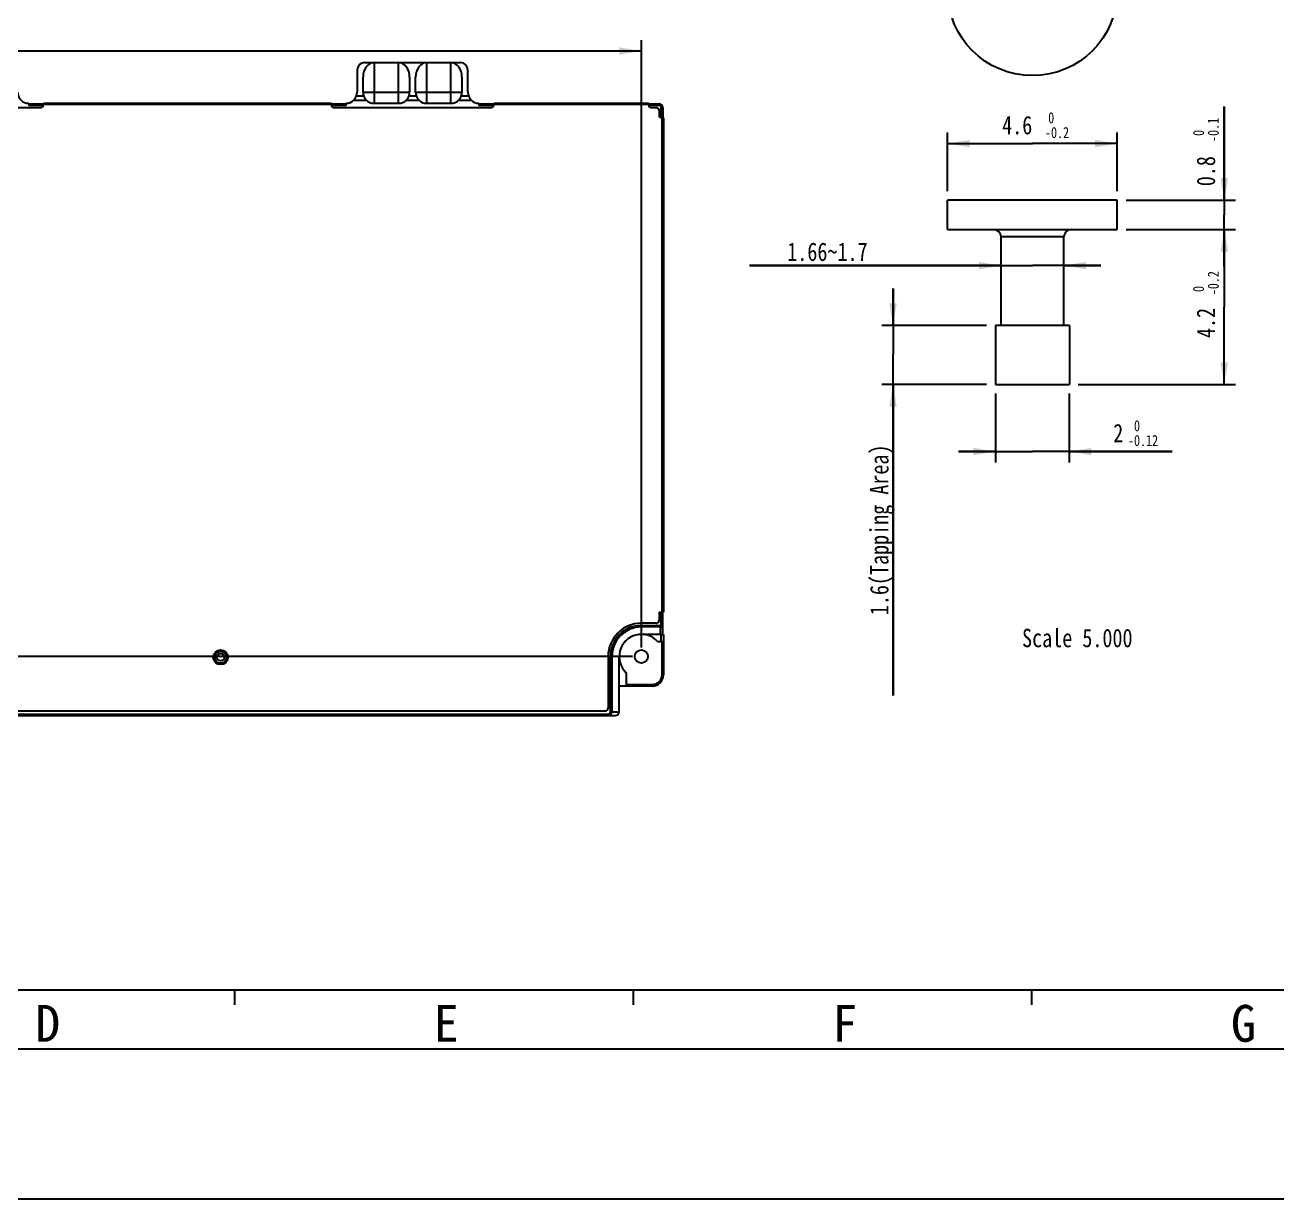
# Model space of a CAD drawing. Header units: millimetres. Extents: x 0 to 594, y 0 to 420.
# Drawn here: x 214.1 to 383.7, y 0 to 159.1 of the extents above; entities that cross this region are included whole.
import ezdxf
from ezdxf.enums import TextEntityAlignment as Align

# ---------------------------------------------------------------- set-up
doc = ezdxf.new("R2010")
doc.units = ezdxf.units.MM
doc.header["$LTSCALE"] = 32.67
doc.layers.get('0').update_dxf_attribs({"linetype": 'CONTINUOUS'})
doc.styles.get("Standard").update_dxf_attribs({"font": 'txt', "width": 0.8})
doc.styles.add('TEXTSTYLE_2', font='txt')
doc.dimstyles.new('DIMSTYLE_1', dxfattribs={"dimtxt": 2.5, "dimasz": 3, "dimexe": 1.5, "dimexo": 1.2, "dimtad": 1, "dimdsep": 46, "dimtxsty": 'STANDARD', "dimblk": '_FILLED', "dimblk1": '_FILLED', "dimblk2": '_FILLED', "dimcen": 0.09, "dimazin": 2, "dimtp": 0.01, "dimtm": 0.01, "dimtfac": 1, "dimtofl": 0, "dimtmove": 0, "dimatfit": 3, "dimldrblk": '_FILLED', "dimfxl": 1, "dimtolj": 1, "dimarcsym": 0})
doc.dimstyles.new('DIMSTYLE_10', dxfattribs={"dimtxt": 2.5, "dimasz": 3, "dimexe": 1.5, "dimexo": 1.2, "dimtad": 1, "dimlfac": 0.2, "dimdsep": 46, "dimtxsty": 'STANDARD', "dimblk": '_FILLED', "dimblk1": '_FILLED', "dimblk2": '_FILLED', "dimcen": 0.09, "dimazin": 2, "dimtp": 0.01, "dimtm": 0.01, "dimtfac": 1, "dimtofl": 0, "dimtmove": 0, "dimatfit": 3, "dimldrblk": '_FILLED', "dimfxl": 1, "dimtolj": 1, "dimarcsym": 0})
doc.dimstyles.new('DIMSTYLE_11', dxfattribs={"dimtxt": 2.5, "dimasz": 3, "dimexe": 1.5, "dimexo": 1.2, "dimtad": 1, "dimlfac": 0.2, "dimdsep": 46, "dimtxsty": 'STANDARD', "dimblk": '_FILLED', "dimblk1": '_FILLED', "dimblk2": '_FILLED', "dimcen": 0.09, "dimazin": 2, "dimtol": 1, "dimtm": 0.12, "dimtfac": 0.6, "dimtofl": 0, "dimtmove": 0, "dimatfit": 3, "dimldrblk": '_FILLED', "dimfxl": 1, "dimtolj": 1, "dimarcsym": 0})
doc.dimstyles.new('DIMSTYLE_12', dxfattribs={"dimtxt": 2.5, "dimasz": 3, "dimexe": 1.5, "dimexo": 1.2, "dimtad": 1, "dimlfac": 0.2, "dimdsep": 46, "dimtxsty": 'STANDARD', "dimblk": '_FILLED', "dimblk1": '_FILLED', "dimblk2": '_FILLED', "dimcen": 0.09, "dimazin": 2, "dimtol": 1, "dimtm": 0.1, "dimtfac": 0.6, "dimtofl": 0, "dimtmove": 0, "dimatfit": 3, "dimldrblk": '_FILLED', "dimfxl": 1, "dimtolj": 1, "dimarcsym": 0})
doc.dimstyles.new('DIMSTYLE_7', dxfattribs={"dimtxt": 2.5, "dimasz": 3, "dimexe": 1.5, "dimexo": 1.2, "dimtad": 1, "dimdsep": 46, "dimtxsty": 'STANDARD', "dimblk": '_FILLED', "dimblk1": '_FILLED', "dimblk2": '_FILLED', "dimcen": 0.09, "dimazin": 2, "dimtol": 1, "dimtp": 0.25, "dimtm": 0.25, "dimtfac": 1, "dimtofl": 0, "dimtmove": 0, "dimatfit": 3, "dimldrblk": '_FILLED', "dimfxl": 1, "dimtolj": 1, "dimarcsym": 0})
doc.dimstyles.new('DIMSTYLE_9', dxfattribs={"dimtxt": 2.5, "dimasz": 3, "dimexe": 1.5, "dimexo": 1.2, "dimtad": 1, "dimlfac": 0.2, "dimdsep": 46, "dimtxsty": 'STANDARD', "dimblk": '_FILLED', "dimblk1": '_FILLED', "dimblk2": '_FILLED', "dimcen": 0.09, "dimazin": 2, "dimtol": 1, "dimtm": 0.2, "dimtfac": 0.6, "dimtofl": 0, "dimtmove": 0, "dimatfit": 3, "dimldrblk": '_FILLED', "dimfxl": 1, "dimtolj": 1, "dimarcsym": 0})

# ---------------------------------------------------------------- blocks, each defined once
blk = doc.blocks.new('_FILLED')
at = {"color": 0, "linetype": 'BYBLOCK'}
blk.add_solid([(0, 0), (-1, 0.167), (-1, -0.167)], dxfattribs=at)
blk = doc.blocks.new('*D41')
at = {"color": 7, "linetype": 'CONTINUOUS'}
for p, q in [((63.55, 74.74), (63.55, 157.11)), ((297.55, 74.74), (297.55, 157.11)), ((63.55, 155.61), (180.55, 155.61)), ((297.55, 155.61), (180.55, 155.61))]:
    blk.add_line(p, q, dxfattribs=at)
at = {"color": 7, "linetype": 'CONTINUOUS', "xscale": 3, "yscale": 3, "zscale": 3, "rotation": 180}
blk.add_blockref('_FILLED', (63.55, 155.61), dxfattribs=at)
at = {"color": 7, "linetype": 'CONTINUOUS', "xscale": 3, "yscale": 3, "zscale": 3}
blk.add_blockref('_FILLED', (297.55, 155.61), dxfattribs=at)
at = {"color": 7, "linetype": 'CONTINUOUS', "width": 0.8}
for s, p in [('234', (175.61, 156.24)), ('0.25', (184.49, 156.24))]:
    blk.add_text(s, height=2.5, dxfattribs=at).set_placement(p, align=Align.CENTER)
blk = doc.blocks.new('*D43')
at = {"color": 7, "linetype": 'CONTINUOUS'}
for p, q in [((202.88, 73.54), (202.88, 86.88)), ((202.88, 86.88), (202.88, 67.89)), ((296.35, 73.54), (201.38, 73.54)), ((202.88, 57.24), (202.88, 67.89)), ((186.75, 62.24), (204.38, 62.24)), ((202.88, 62.24), (202.88, 57.24))]:
    blk.add_line(p, q, dxfattribs=at)
at = {"color": 7, "linetype": 'CONTINUOUS', "xscale": 3, "yscale": 3, "zscale": 3}
for p, rotation in [((202.88, 73.54), 270), ((202.88, 62.24), 90)]:
    blk.add_blockref('_FILLED', p, dxfattribs=dict(at, rotation=rotation))
at = {"color": 7, "linetype": 'CONTINUOUS', "insert": (199.75, 78.88), "char_height": 2.5, "width": 8, "attachment_point": 1, "rotation": 90, "line_spacing_factor": 0.9}
blk.add_mtext('11.3', dxfattribs=at)
blk = doc.blocks.new('*D55')
at = {"color": 7, "linetype": 'CONTINUOUS'}
for p, q in [((339.03, 136.61), (339.03, 144.57)), ((362.03, 136.61), (362.03, 144.57)), ((339.03, 143.07), (350.53, 143.07)), ((362.03, 143.07), (350.53, 143.07))]:
    blk.add_line(p, q, dxfattribs=at)
at = {"color": 7, "linetype": 'CONTINUOUS', "xscale": 3, "yscale": 3, "zscale": 3, "rotation": 180}
blk.add_blockref('_FILLED', (339.03, 143.07), dxfattribs=at)
at = {"color": 7, "linetype": 'CONTINUOUS', "xscale": 3, "yscale": 3, "zscale": 3}
blk.add_blockref('_FILLED', (362.03, 143.07), dxfattribs=at)
at = {"color": 7, "linetype": 'CONTINUOUS', "width": 0.8}
for s, height, p in [('4.6', 2.5, (348.47, 144.32)), (' 0', 1.5, (352.67, 145.82)), ('-0.2', 1.5, (353.87, 143.82))]:
    blk.add_text(s, height=height, dxfattribs=at).set_placement(p, align=Align.CENTER)
blk = doc.blocks.new('*D56')
at = {"color": 7, "linetype": 'CONTINUOUS'}
for p, q in [((346.28, 126.53), (312.2, 126.53)), ((312.2, 126.53), (350.53, 126.53)), ((359.78, 126.53), (350.53, 126.53)), ((354.78, 126.53), (359.78, 126.53))]:
    blk.add_line(p, q, dxfattribs=at)
at = {"color": 7, "linetype": 'CONTINUOUS', "xscale": 3, "yscale": 3, "zscale": 3}
blk.add_blockref('_FILLED', (346.28, 126.53), dxfattribs=at)
at = {"color": 7, "linetype": 'CONTINUOUS', "xscale": 3, "yscale": 3, "zscale": 3, "rotation": 180}
blk.add_blockref('_FILLED', (354.78, 126.53), dxfattribs=at)
at = {"color": 7, "linetype": 'CONTINUOUS', "insert": (328.2, 129.66), "char_height": 2.5, "width": 16, "attachment_point": 3, "line_spacing_factor": 0.9}
blk.add_mtext('1.66~1.7', dxfattribs=at)
blk = doc.blocks.new('*D57')
at = {"color": 7, "linetype": 'CONTINUOUS'}
for p, q in [((345.53, 109.21), (345.53, 99.82)), ((355.53, 109.21), (355.53, 99.82)), ((345.53, 101.32), (340.53, 101.32)), ((340.53, 101.32), (350.53, 101.32)), ((369.48, 101.32), (350.53, 101.32)), ((355.53, 101.32), (369.48, 101.32))]:
    blk.add_line(p, q, dxfattribs=at)
at = {"color": 7, "linetype": 'CONTINUOUS', "xscale": 3, "yscale": 3, "zscale": 3}
blk.add_blockref('_FILLED', (345.53, 101.32), dxfattribs=at)
at = {"color": 7, "linetype": 'CONTINUOUS', "xscale": 3, "yscale": 3, "zscale": 3, "rotation": 180}
blk.add_blockref('_FILLED', (355.53, 101.32), dxfattribs=at)
at = {"color": 7, "linetype": 'CONTINUOUS', "width": 0.8}
for s, height, p in [(' 0', 1.5, (363.48, 104.07)), ('2', 2.5, (361.48, 102.57)), ('-0.12', 1.5, (363.48, 102.07))]:
    blk.add_text(s, height=height, dxfattribs=at).set_placement(p)
blk = doc.blocks.new('*D58')
at = {"color": 7, "linetype": 'CONTINUOUS'}
for p, q in [((363.23, 131.41), (378.03, 131.41)), ((376.53, 131.41), (376.53, 120.91)), ((376.53, 110.41), (376.53, 120.91)), ((356.73, 110.41), (378.03, 110.41))]:
    blk.add_line(p, q, dxfattribs=at)
at = {"color": 7, "linetype": 'CONTINUOUS', "xscale": 3, "yscale": 3, "zscale": 3}
for p, rotation in [((376.53, 131.41), 90), ((376.53, 110.41), 270)]:
    blk.add_blockref('_FILLED', p, dxfattribs=dict(at, rotation=rotation))
at = {"color": 7, "linetype": 'CONTINUOUS', "width": 0.8}
for s, height, p in [('-0.2', 1.5, (375.78, 124.15)), (' 0', 1.5, (373.78, 122.95)), ('4.2', 2.5, (375.28, 118.75))]:
    blk.add_text(s, height=height, rotation=90, dxfattribs=at).set_placement(p, align=Align.CENTER)
blk = doc.blocks.new('*D59')
at = {"color": 7, "linetype": 'CONTINUOUS'}
for p, q in [((376.53, 135.41), (376.53, 148.09)), ((376.53, 148.09), (376.53, 133.41)), ((363.23, 135.41), (378.03, 135.41)), ((376.53, 126.41), (376.53, 133.41)), ((363.23, 131.41), (378.03, 131.41)), ((376.53, 131.41), (376.53, 126.41))]:
    blk.add_line(p, q, dxfattribs=at)
at = {"color": 7, "linetype": 'CONTINUOUS', "xscale": 3, "yscale": 3, "zscale": 3}
for p, rotation in [((376.53, 135.41), 270), ((376.53, 131.41), 90)]:
    blk.add_blockref('_FILLED', p, dxfattribs=dict(at, rotation=rotation))
at = {"color": 7, "linetype": 'CONTINUOUS', "width": 0.8}
for s, height, p in [('-0.1', 1.5, (375.78, 143.29)), (' 0', 1.5, (373.78, 143.29)), ('0.8', 2.5, (375.28, 137.29))]:
    blk.add_text(s, height=height, rotation=90, dxfattribs=at).set_placement(p)
blk = doc.blocks.new('*D60')
at = {"color": 7, "linetype": 'CONTINUOUS'}
for p, q in [((331.65, 118.41), (331.65, 123.41)), ((331.65, 123.41), (331.65, 114.41)), ((344.33, 118.41), (330.15, 118.41)), ((331.65, 68.27), (331.65, 114.41)), ((344.33, 110.41), (330.15, 110.41)), ((331.65, 110.41), (331.65, 68.27))]:
    blk.add_line(p, q, dxfattribs=at)
at = {"color": 7, "linetype": 'CONTINUOUS', "xscale": 3, "yscale": 3, "zscale": 3}
for p, rotation in [((331.65, 118.41), 270), ((331.65, 110.41), 90)]:
    blk.add_blockref('_FILLED', p, dxfattribs=dict(at, rotation=rotation))
at = {"color": 7, "linetype": 'CONTINUOUS', "insert": (328.53, 102.27), "char_height": 2.5, "width": 34, "attachment_point": 3, "rotation": 90, "line_spacing_factor": 0.9}
blk.add_mtext('1.6(Tapping Area)', dxfattribs=at)

msp = doc.modelspace()

# ---------------------------------------------------------------- linework, layer by layer
at = {"color": 7, "linetype": 'CONTINUOUS'}
for p, q in [((259.05, 153.039), (259.05, 150.039)), ((260.05, 154.039), (273.05, 154.039)), ((261.35, 154.039), (261.35, 148.539)), ((264.65, 148.539), (264.65, 154.039)), ((268.45, 154.039), (268.45, 148.539)), ((271.75, 148.539), (271.75, 154.039)), ((274.05, 150.039), (274.05, 153.039)), ((259.85, 150.039), (259.85, 152.083)), ((266.15, 152.083), (266.15, 150.039)), ((266.95, 150.039), (266.95, 152.083)), ((273.25, 152.083), (273.25, 150.039)), ((258.958, 149.522), (259.941, 149.522)), ((259.85, 150.039), (266.15, 150.039)), ((266.058, 149.522), (267.041, 149.522)), ((266.95, 150.039), (273.25, 150.039)), ((273.158, 149.522), (274.141, 149.522)), ((194.95, 147.939), (216.15, 147.939)), ((214.55, 148.539), (214.55, 148.239)), ((214.55, 148.439), (216.55, 148.439)), ((216.523, 148.239), (214.55, 148.239)), ((216.55, 148.339), (216.55, 148.539)), ((216.55, 148.539), (255.55, 148.539)), ((255.55, 148.379), (216.55, 148.379)), ((255.55, 148.339), (255.55, 148.539)), ((255.55, 148.439), (257.55, 148.439)), ((257.55, 148.239), (255.576, 148.239)), ((255.95, 147.939), (277.15, 147.939)), ((257.55, 148.239), (257.55, 148.539)), ((260.358, 148.913), (258.541, 148.913)), ((261.35, 148.539), (264.65, 148.539)), ((267.458, 148.913), (265.641, 148.913)), ((268.45, 148.539), (271.75, 148.539)), ((274.558, 148.913), (272.741, 148.913)), ((275.55, 148.539), (275.55, 148.239)), ((275.55, 148.439), (277.55, 148.439)), ((277.523, 148.239), (275.55, 148.239)), ((277.55, 148.539), (298.55, 148.539)), ((277.55, 148.339), (277.55, 148.539)), ((298.55, 148.379), (277.55, 148.379)), ((298.55, 148.339), (298.55, 148.539)), ((298.55, 148.439), (299.95, 148.439)), ((299.95, 148.239), (298.576, 148.239)), ((298.95, 147.939), (299.55, 147.939)), ((299.95, 148.239), (299.95, 148.439)), ((300.45, 147.939), (300.25, 147.939)), ((300.25, 146.566), (300.25, 147.939)), ((300.45, 147.939), (300.45, 146.539)), ((299.95, 147.539), (299.95, 146.939)), ((300.35, 146.539), (300.55, 146.539)), ((300.39, 79.539), (300.39, 146.539)), ((300.55, 146.539), (300.55, 79.539)), ((339.033, 131.413), (339.033, 135.413)), ((362.033, 135.413), (339.033, 135.413)), ((362.033, 131.413), (362.033, 135.413)), ((339.033, 131.413), (362.033, 131.413)), ((346.283, 118.413), (346.283, 130.413)), ((354.783, 118.413), (354.783, 130.413)), ((345.533, 118.413), (345.533, 110.413)), ((355.533, 118.413), (345.533, 118.413)), ((355.533, 118.413), (355.533, 110.413)), ((345.533, 110.413), (355.533, 110.413)), ((299.55, 78.039), (297.55, 78.039)), ((299.95, 79.539), (300.55, 79.539)), ((299.95, 79.539), (299.95, 78.439)), ((300.25, 77.839), (300.25, 79.539)), ((300.45, 76.539), (300.45, 79.539)), ((297.55, 77.739), (300.15, 77.739)), ((297.55, 76.539), (297.55, 77.739)), ((300.15, 77.539), (297.55, 77.539)), ((300.15, 76.539), (297.55, 76.539)), ((300.15, 76.539), (300.15, 77.739)), ((300.25, 75.578), (300.236, 76.547)), ((300.236, 76.539), (300.55, 76.539)), ((300.25, 77.839), (300.45, 77.839)), ((300.55, 76.539), (300.55, 71.039)), ((299.75, 75.578), (300.55, 75.578)), ((300.35, 71.039), (300.35, 75.578)), ((293.05, 73.539), (293.05, 66.539)), ((294.55, 73.539), (293.35, 73.539)), ((293.35, 66.039), (293.35, 73.539)), ((293.55, 73.539), (293.55, 66.039)), ((294.55, 66.039), (294.55, 73.539)), ((295.51, 71.339), (295.51, 69.539)), ((295.51, 69.739), (299.05, 69.739)), ((299.05, 69.539), (299.05, 69.739)), ((300.35, 71.039), (300.55, 71.039)), ((299.05, 69.539), (294.55, 69.539)), ((292.65, 66.139), (107.6, 66.139)), ((125.9, 65.539), (294.05, 65.539)), ((127.2, 65.739), (293.05, 65.739)), ((293.05, 65.539), (293.05, 65.739)), ((293.35, 66.039), (294.55, 66.039)), ((564.922, 28.309), (26.422, 28.309)), ((242.422, 28.309), (242.422, 26.309)), ((296.422, 28.309), (296.422, 26.309)), ((350.422, 28.309), (350.422, 26.309)), ((571.422, 20.309), (20.422, 20.309)), ((0, 0), (594, 0))]:
    msp.add_line(p, q, dxfattribs=at)
at = {"color": 9, "linetype": 'CONTINUOUS'}
msp.add_line((354.783, 130.413), (346.283, 130.413), dxfattribs=at)
at = {"color": 7, "linetype": 'CONTINUOUS'}
msp.add_lwpolyline([(300.15, 76.539), (300.18, 76.542), (300.207, 76.543), (300.236, 76.547)], dxfattribs=at)
for centre, radius in [((350.533, 163.785), 11.5), ((240.55, 73.439), 1), ((240.55, 73.439), 0.8), ((240.55, 73.439), 0.5), ((297.55, 73.539), 0.9)]:
    msp.add_circle(centre, radius, dxfattribs=at)
for centre, radius, start, end in [((260.05, 153.039), 1, 90, 180), ((273.05, 153.039), 1, 0, 90), ((214.55, 150.039), 1.5, 180, 270), ((257.55, 150.039), 1.5, 270, 360), ((261.35, 150.039), 1.5, 180, 270), ((264.65, 150.039), 1.5, 270, 360), ((268.45, 150.039), 1.5, 180, 270), ((271.75, 150.039), 1.5, 270, 360), ((275.55, 150.039), 1.5, 180, 270), ((216.15, 148.339), 0.4, 270, 360), ((255.95, 148.339), 0.4, 180, 270), ((277.15, 148.339), 0.4, 270, 360), ((298.95, 148.339), 0.4, 180, 270), ((299.55, 147.539), 0.4, 0, 90), ((299.95, 147.939), 0.5, 0, 90), ((299.95, 147.939), 0.3, 0, 90), ((300.35, 146.939), 0.4, 180, 270), ((345.283, 130.413), 1, 0, 90), ((355.783, 130.413), 1, 90, 180), ((297.55, 73.539), 4.5, 90, 180), ((299.55, 78.439), 0.4, 270, 360), ((297.55, 73.539), 4.2, 90, 180), ((297.55, 73.539), 4, 90, 180), ((297.55, 73.539), 3, 42.83343, 227.16657), ((300.15, 77.839), 0.3, 270, 360), ((300.15, 77.839), 0.1, 270, 360), ((299.05, 71.039), 1.5, 270, 360), ((299.05, 71.039), 1.3, 270, 360), ((292.65, 66.539), 0.4, 270, 360), ((293.05, 66.039), 0.5, 270, 360), ((293.05, 66.039), 0.3, 270, 360), ((294.05, 66.039), 0.5, 270, 360)]:
    msp.add_arc(centre, radius, start, end, dxfattribs=at)
for centre, start_param, end_param in [((261.35, 152.083), 0, 1.5707963), ((264.65, 152.083), -1.5707963, 0), ((268.45, 152.083), 0, 1.5707963), ((271.75, 152.083), -1.5707963, 0)]:
    msp.add_ellipse(centre, major_axis=(0, 1.956), ratio=0.7667725, start_param=start_param, end_param=end_param, dxfattribs=at)

# ---------------------------------------------------------------- texts
at = {"color": 7, "linetype": 'CONTINUOUS', "insert": (364.094, 77.297), "char_height": 2.5, "width": 22, "attachment_point": 3, "line_spacing_factor": 0.9}
msp.add_mtext('Scale 5.000', dxfattribs=at)
at = {"color": 7, "linetype": 'CONTINUOUS', "char_height": 5, "width": 5, "attachment_point": 1, "line_spacing_factor": 0.9, "style": 'TEXTSTYLE_2'}
for s, insert in [('D', (215.422, 26.309)), ('E', (269.422, 26.309)), ('F', (323.422, 26.309)), ('G', (377.422, 26.309))]:
    msp.add_mtext(s, dxfattribs=dict(at, insert=insert))

# ---------------------------------------------------------------- dimensions: what is measured, and where the dimension line sits
at = {"color": 7, "linetype": 'CONTINUOUS'}
for base, p1, p2, dimstyle, picture, middle in [((297.55, 155.613), (63.55, 73.539), (297.55, 73.539), 'DIMSTYLE_7', '*D41', (180.55, 155.613)), ((362.033, 143.073), (339.033, 135.413), (362.033, 135.413), 'DIMSTYLE_9', '*D55', (350.872, 143.073)), ((355.533, 101.322), (345.533, 110.413), (355.533, 110.413), 'DIMSTYLE_11', '*D57', (365.484, 101.322))]:
    dim = msp.add_linear_dim(base=base, p1=p1, p2=p2, dimstyle=dimstyle, dxfattribs=at)
    dim.commit()
    dim.dimension.update_dxf_attribs({"geometry": picture, "text_midpoint": middle, "dimtype": 160})
for base, p1, p2, angle, dimstyle, picture, middle in [((376.53, 131.413), (362.033, 135.413), (362.033, 131.413), 270, 'DIMSTYLE_12', '*D59', (376.53, 142.694)), ((376.53, 131.413), (355.533, 110.413), (362.033, 131.413), 90, 'DIMSTYLE_9', '*D58', (376.53, 121.151)), ((202.878, 73.539), (185.55, 62.239), (297.55, 73.539), 90, 'DIMSTYLE_1', '*D43', (202.878, 83.196))]:
    dim = msp.add_linear_dim(base=base, p1=p1, p2=p2, angle=angle, dimstyle=dimstyle, dxfattribs=at)
    dim.commit()
    dim.dimension.update_dxf_attribs({"geometry": picture, "text_midpoint": middle, "dimtype": 160})
dim = msp.add_linear_dim(base=(354.783, 126.532), p1=(346.283, 130.413), p2=(354.783, 130.413), text='<>~1.7', dimstyle='DIMSTYLE_10', dxfattribs=at)
dim.commit()
dim.dimension.update_dxf_attribs({"geometry": '*D56', "text_midpoint": (320.203, 126.532), "dimtype": 160})
dim = msp.add_linear_dim(base=(331.653, 118.413), p1=(345.533, 110.413), p2=(345.533, 118.413), angle=90, text='<>(Tapping Area)', dimstyle='DIMSTYLE_10', dxfattribs=at)
dim.commit()
dim.dimension.update_dxf_attribs({"geometry": '*D60', "text_midpoint": (331.653, 85.275), "dimtype": 160})

doc.saveas('drawing.dxf')
